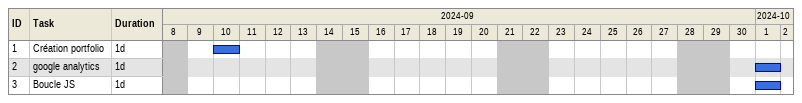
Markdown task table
| ID | Task | Duration | Start | Finish |
|---|---|---|---|---|
| 1 | Création portfolio | 1d | 2024-09-10 | 2024-09-10 |
| 2 | google analytics | 1d | 2024-10-01 | 2024-10-01 |
| 3 | Boucle JS | 1d | 2024-10-01 | 2024-10-01 |
